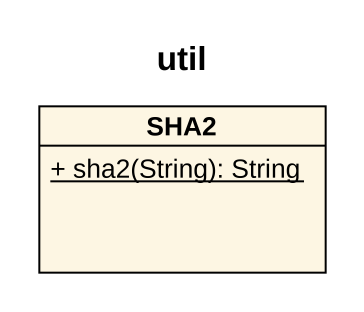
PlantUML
@startuml
title util
hide circle
hide empty members
skinparam classAttributeIconSize 0
class SHA2 {
  {static} + sha2(String): String
}
@enduml
